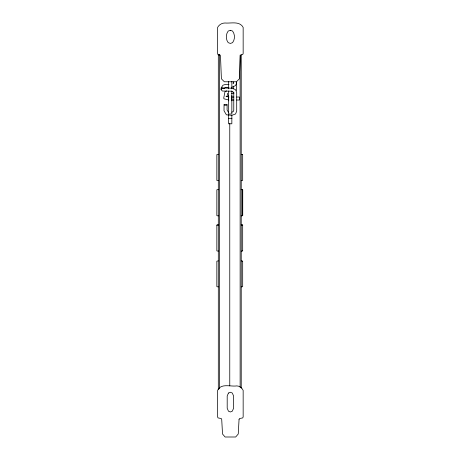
<?xml version="1.0" encoding="UTF-8"?>
<svg xmlns="http://www.w3.org/2000/svg" width="460" height="460" viewBox="0 0 460 460"><rect width="100%" height="100%" fill="white"/><g stroke="black" fill="none" stroke-linecap="round" stroke-linejoin="round"><path stroke-width="0.69" d="M218.304 389.493L218.304 286.781M218.31 260.889L216.844 261.142L216.85 286.672L218.31 286.925L218.304 250.867M218.304 225.009L218.304 215.677M218.304 189.819L218.304 180.481M218.31 154.623L218.31 54.786M228.562 114.528L228.562 123.792L231.846 123.792L231.846 115.241M231.846 90.988L231.846 114.011L228.562 114.011L228.562 90.988M228.562 88.832L228.562 81.368M231.846 88.832L231.846 81.368M233.628 83.283L233.628 81.92M233.623 88.97L233.623 86.112M236.658 81.966L236.405 90.54M228.367 112.171L227.085 109.98L227.102 104.736L224.049 104.742L224.026 110.779L226.383 114.81L231.8 115.334L235.572 113.976L236.704 111.061L236.699 92.443L235.52 89.712L232.507 88.205L221.95 88.015L223.813 88.297M226.924 96.784L227.654 93.276M233.082 83.576L233.628 82.254M236.664 82.892L235.514 85.646L231.616 87.348M231.696 112.188L233.22 111.636L233.772 110.216L233.772 92.471L233.824 93.403L233.185 91.937L231.725 91.206L222.404 91.034L221.082 89.665L221.95 87.986M224.095 88.734L224.698 87.831L226.09 87.383L228.856 87.365M227.102 104.736L226.567 105.144L224.675 105.144L224.049 104.742M226.648 90.879L224.974 91.701L223.755 97.968L223.974 98.82L228.884 100.021M241.224 180.705L242.69 180.446L242.684 154.554M241.224 251.166L242.69 250.907M216.844 225.187L218.31 224.934M241.224 286.925L242.69 286.672L242.684 261.142M231.57 93.415L233.714 93.058M229.011 84.37L225.503 84.393L222.95 85.209L221.082 88.027L221.082 89.665M219.075 54.953L220.001 54.953L220.478 55.804L221.404 78.832L224.342 81.771L236.428 81.771L239.367 78.832L240.292 55.804L240.77 54.953L242.73 54.521L243.156 53.492L243.156 27.381C239.568 20.723 230.914 23.581 224.928 23C221.846 23.034 219.132 24.702 217.626 27.381L217.626 53.492L218.057 54.521L219.075 54.953L218.057 54.521M231.794 97.031L233.887 97.031M236.681 97.031L239.47 97.031L239.47 100.021L236.647 100.021M231.708 100.021L233.824 100.021M241.224 260.889L242.69 261.142M241.224 224.934L242.69 225.187M241.224 154.295L242.69 154.554M241.224 224.756L242.69 225.015M226.009 96.347L229.005 97.031M242.684 225.015L242.684 250.907M241.224 54.786L241.224 189.819M241.224 215.677L241.224 388.056M240.131 55.085L240.131 387.314M231.846 95.628L231.846 100.866M231.846 118.623L231.846 118.318L228.562 118.318L228.562 118.623M229.764 123.257L229.764 385.877M228.562 95.628L228.562 100.866M219.403 54.372L219.403 388.746M241.224 189.526L241.224 215.935L242.684 215.677L242.69 189.784L241.218 189.526M242.684 189.784L242.684 215.677L242.679 189.784M239.056 419.422L238.245 433.998L235.675 437L225.095 437L222.525 433.998L221.714 419.422L221.3 418.548L217.988 417.904L217.614 416.852L217.614 390.385C220.978 382.944 230.609 386.866 236.773 385.911C239.66 385.957 241.943 387.86 243.156 390.385L243.156 416.852L242.782 417.904L239.47 418.548L239.056 419.422M228.459 393.041L227.194 395.974L227.194 408.25L228.459 411.183L230.385 411.976L232.311 411.183L233.577 408.25L233.577 395.974L232.311 393.041L230.385 392.248L228.459 393.041M230.385 30.297L228.183 31.079A9.809 9.809 0 0 0 228.183 42.659L230.385 43.435L232.587 42.659A9.809 9.809 0 0 0 232.587 31.079L230.385 30.297M218.31 154.295L216.844 154.554L216.844 180.446L218.31 180.705L218.304 154.295M218.31 189.526L216.844 189.784L216.85 215.677L218.31 215.935L218.31 189.526M218.31 224.756L216.844 225.015L216.844 250.907L218.31 251.166L218.31 224.762"/></g></svg>
